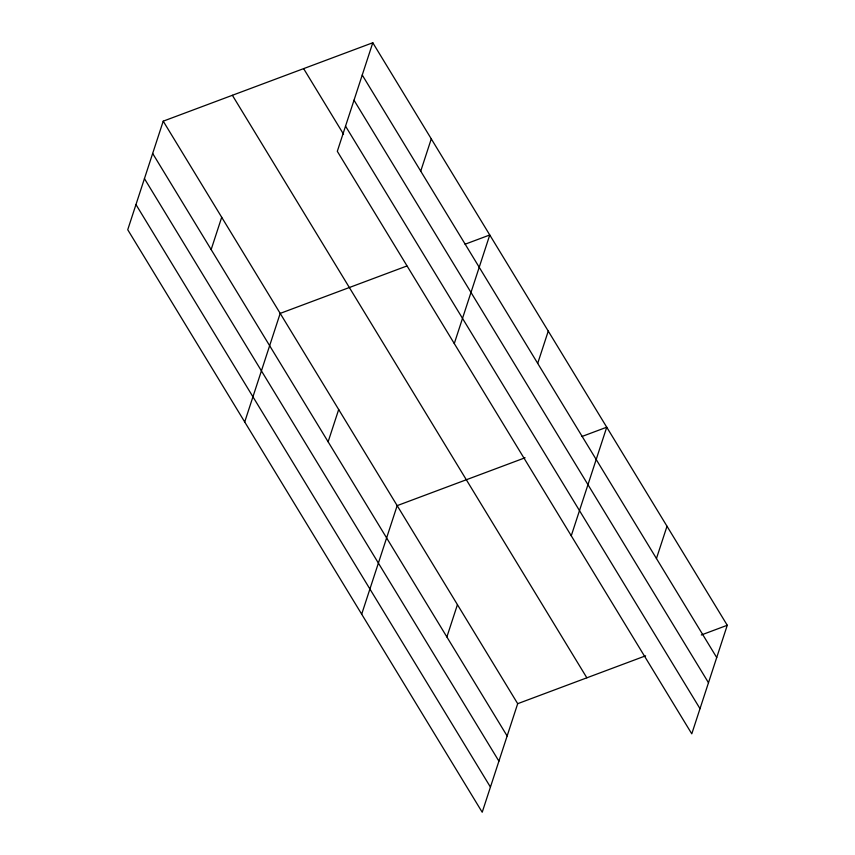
<?xml version="1.0" encoding="UTF-8"?>
<svg xmlns="http://www.w3.org/2000/svg" width="855" height="855" viewBox="0 0 855 855"><rect width="100%" height="100%" fill="white"/><g stroke="black" fill="none" stroke-linecap="round" stroke-linejoin="round"><path stroke-width="1.28" d="M163.22 121.164L127.737 229.728L482.209 812.25L517.692 703.686L163.22 121.164L372.791 42.75L727.263 625.272L691.781 733.836L337.308 151.314L372.791 42.75M211.153 249.575L221.702 217.288M244.712 421.964L280.194 313.4L406.862 266.001M328.128 441.8L338.687 409.513M420.724 171.16L431.283 138.863M361.686 614.189L397.169 505.636L525.088 457.767M454.283 343.539L489.765 234.986L465.067 244.22M446.876 636.954L457.436 604.656M537.699 363.386L548.258 331.099M571.258 535.775L606.74 427.211L582.041 436.456M656.448 558.529L667.007 526.242M517.692 703.686L645.6 655.828M701.324 634.976L727.263 625.272M362.242 75.037L716.714 657.559M354.013 100.206L708.485 682.728M345.538 126.145L700.01 708.667M303.632 68.624L343.539 134.214M232.378 95.29L586.851 677.812M152.66 153.451L507.133 735.973M144.442 178.62L498.914 761.153M135.966 204.559L490.439 787.081"/></g></svg>
